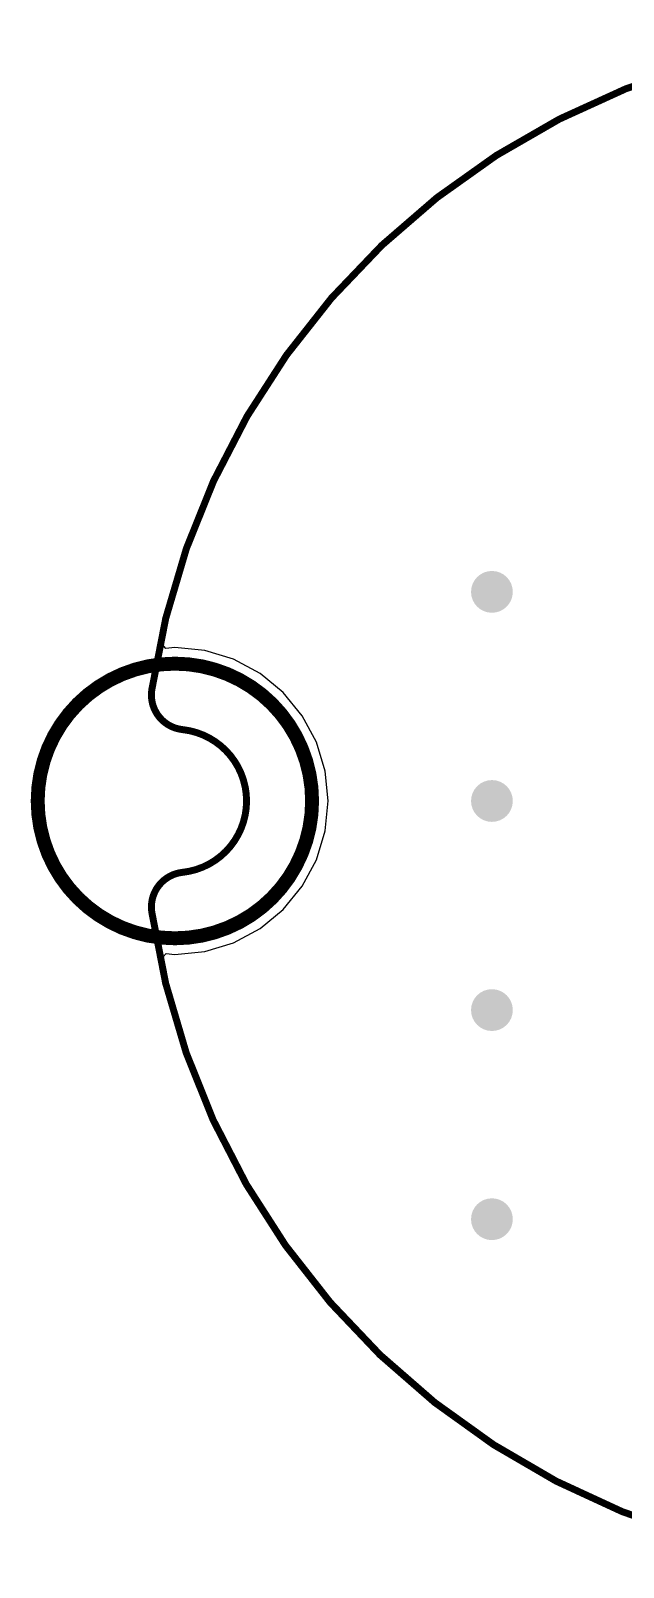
# Model space of a CAD drawing. Header units: millimetres. Extents: x -12.6 to 12.6, y -11.9 to 11.1.
# Drawn here: x -12.62 to -4.11, y -10.99 to 11.05 of the extents above; entities that cross this region are included whole.
import ezdxf

# ---------------------------------------------------------------- set-up
doc = ezdxf.new("R2010")
doc.units = ezdxf.units.MM
for name, color, linetype in [('BottomLayer', 5, 'Continuous'), ('KeepOutLayer', 6, 'Continuous'), ('Mechanical1', 6, 'Continuous'), ('TopLayer', 1, 'Continuous'), ('ViaHoleLayer', 16, 'Continuous')]:
    doc.layers.add(name, color=color, linetype=linetype)

msp = doc.modelspace()

# ---------------------------------------------------------------- hatches: boundary and pattern name
at = {"layer": 'BottomLayer'}
h = msp.add_hatch(color=5, dxfattribs=at)
edge = h.paths.add_edge_path()
edge.add_arc((-6, 3), 0.3, 0, 360)
h = msp.add_hatch(color=5, dxfattribs=at)
edge = h.paths.add_edge_path()
edge.add_arc((-6, 0), 0.3, 0, 360)
h = msp.add_hatch(color=5, dxfattribs=at)
edge = h.paths.add_edge_path()
edge.add_arc((-6, -3), 0.3, 0, 360)
h = msp.add_hatch(color=5, dxfattribs=at)
edge = h.paths.add_edge_path()
edge.add_arc((-6, -6), 0.3, 0, 360)
at = {"layer": 'TopLayer'}
h = msp.add_hatch(color=1, dxfattribs=at)
edge = h.paths.add_edge_path()
edge.add_arc((-6, 3), 0.3, 0, 360)
h = msp.add_hatch(color=1, dxfattribs=at)
edge = h.paths.add_edge_path()
edge.add_arc((-6, 0), 0.3, 0, 360)
h = msp.add_hatch(color=1, dxfattribs=at)
edge = h.paths.add_edge_path()
edge.add_arc((-6, -3), 0.3, 0, 360)
h = msp.add_hatch(color=1, dxfattribs=at)
edge = h.paths.add_edge_path()
edge.add_arc((-6, -6), 0.3, 0, 360)
at = {"layer": 'ViaHoleLayer'}
h = msp.add_hatch(color=16, dxfattribs=at)
edge = h.paths.add_edge_path()
edge.add_arc((-6, 3), 0.15, 0, 360)
h = msp.add_hatch(color=16, dxfattribs=at)
edge = h.paths.add_edge_path()
edge.add_arc((-6, 0), 0.15, 0, 360)
h = msp.add_hatch(color=16, dxfattribs=at)
edge = h.paths.add_edge_path()
edge.add_arc((-6, -3), 0.15, 0, 360)
h = msp.add_hatch(color=16, dxfattribs=at)
edge = h.paths.add_edge_path()
edge.add_arc((-6, -6), 0.15, 0, 360)

# ---------------------------------------------------------------- linework, layer by layer
at = {"layer": 'BottomLayer'}
for p, q in [((-4.609, 9.997), (-3.81, 10.328)), ((-5.379, 9.605), (-4.609, 9.997)), ((-6.116, 9.153), (-5.379, 9.605)), ((-6.815, 8.645), (-6.116, 9.153)), ((-7.473, 8.084), (-6.815, 8.645)), ((-8.084, 7.473), (-7.473, 8.084)), ((-8.645, 6.815), (-8.084, 7.473)), ((-9.153, 6.116), (-8.645, 6.815)), ((-9.605, 5.379), (-9.153, 6.116)), ((-9.997, 4.609), (-9.605, 5.379)), ((-10.328, 3.81), (-9.997, 4.609)), ((-10.595, 2.988), (-10.328, 3.81)), ((-10.764, 2.284), (-10.595, 2.988)), ((-10.681, 2.188), (-10.764, 2.284)), ((-10.552, 2.201), (-10.681, 2.188)), ((-10.123, 2.158), (-10.552, 2.201)), ((-9.71, 2.033), (-10.123, 2.158)), ((-9.33, 1.83), (-9.71, 2.033)), ((-8.996, 1.556), (-9.33, 1.83)), ((-8.723, 1.223), (-8.996, 1.556)), ((-8.519, 0.842), (-8.723, 1.223)), ((-8.394, 0.429), (-8.519, 0.842)), ((-8.352, 0), (-8.394, 0.429)), ((-8.394, -0.429), (-8.352, 0)), ((-8.519, -0.842), (-8.394, -0.429)), ((-8.723, -1.223), (-8.519, -0.842)), ((-8.996, -1.556), (-8.723, -1.223)), ((-9.33, -1.83), (-8.996, -1.556)), ((-9.71, -2.033), (-9.33, -1.83)), ((-10.762, -2.282), (-10.677, -2.188)), ((-10.677, -2.188), (-10.552, -2.201)), ((-10.552, -2.201), (-10.123, -2.158)), ((-10.123, -2.158), (-9.71, -2.033)), ((-10.697, -2.618), (-10.762, -2.282)), ((-10.397, -3.632), (-10.697, -2.618)), ((-10.001, -4.612), (-10.397, -3.632)), ((-9.512, -5.549), (-10.001, -4.612)), ((-8.937, -6.436), (-9.512, -5.549)), ((-8.278, -7.263), (-8.937, -6.436)), ((-7.544, -8.023), (-8.278, -7.263)), ((-6.74, -8.709), (-7.544, -8.023)), ((-5.874, -9.315), (-6.74, -8.709)), ((-4.954, -9.836), (-5.874, -9.315)), ((-3.988, -10.265), (-4.954, -9.836))]:
    msp.add_line(p, q, dxfattribs=at)
at = {"layer": 'KeepOutLayer'}
for points, const_width in [([(-8.582, 0, 1), (-12.522, 0, 1)], 0.2), ([(-12.572, 0, 1), (-12.472, 0, 1)], 0.1), ([(-8.632, 0, 1), (-8.532, 0, 1)], 0.1)]:
    msp.add_lwpolyline(points, format="xyb", close=True, dxfattribs=dict(at, const_width=const_width))
at = {"layer": 'Mechanical1', "const_width": 0.1}
for points in [[(-10.884, 1.594, -0.864236), (10.884, 1.594)], [(-10.443, 1.024, -0.425547), (-10.884, 1.594)], [(-10.443, 1.024, -0.425547), (-10.884, 1.594)], [(-10.443, 1.024, -0.898473), (-10.443, -1.024)], [(-10.443, 1.024, -0.898473), (-10.443, -1.024)], [(-10.884, -1.594, -0.425547), (-10.443, -1.024)], [(-10.884, -1.594, -0.425547), (-10.443, -1.024)], [(-1.115, -10.943, -0.343602), (-10.884, -1.594)]]:
    msp.add_lwpolyline(points, format="xyb", dxfattribs=at)
at = {"layer": 'Mechanical1', "const_width": 0.05}
for points in [[(-10.909, 1.594, 1), (-10.859, 1.594, 1)], [(-10.909, 1.594, 1), (-10.859, 1.594, 1)], [(-10.909, 1.594, 1), (-10.859, 1.594, 1)], [(-10.468, 1.024, 1), (-10.418, 1.024, 1)], [(-10.468, 1.024, 1), (-10.418, 1.024, 1)], [(-10.468, 1.024, 1), (-10.418, 1.024, 1)], [(-10.468, 1.024, 1), (-10.418, 1.024, 1)], [(-10.468, -1.024, 1), (-10.418, -1.024, 1)], [(-10.468, -1.024, 1), (-10.418, -1.024, 1)], [(-10.468, -1.024, 1), (-10.418, -1.024, 1)], [(-10.468, -1.024, 1), (-10.418, -1.024, 1)], [(-10.909, -1.594, 1), (-10.859, -1.594, 1)], [(-10.909, -1.594, 1), (-10.859, -1.594, 1)], [(-10.909, -1.594, 1), (-10.859, -1.594, 1)]]:
    msp.add_lwpolyline(points, format="xyb", close=True, dxfattribs=at)
at = {"layer": 'TopLayer'}
for p, q in [((-4.609, 9.997), (-3.81, 10.328)), ((-5.379, 9.605), (-4.609, 9.997)), ((-6.116, 9.153), (-5.379, 9.605)), ((-6.815, 8.645), (-6.116, 9.153)), ((-7.473, 8.084), (-6.815, 8.645)), ((-8.084, 7.473), (-7.473, 8.084)), ((-8.645, 6.815), (-8.084, 7.473)), ((-9.153, 6.116), (-8.645, 6.815)), ((-9.605, 5.379), (-9.153, 6.116)), ((-9.997, 4.609), (-9.605, 5.379)), ((-10.328, 3.81), (-9.997, 4.609)), ((-10.595, 2.988), (-10.328, 3.81)), ((-10.764, 2.284), (-10.595, 2.988)), ((-10.681, 2.188), (-10.764, 2.284)), ((-10.552, 2.201), (-10.681, 2.188)), ((-10.123, 2.158), (-10.552, 2.201)), ((-9.71, 2.033), (-10.123, 2.158)), ((-9.33, 1.83), (-9.71, 2.033)), ((-8.996, 1.556), (-9.33, 1.83)), ((-8.723, 1.223), (-8.996, 1.556)), ((-8.519, 0.842), (-8.723, 1.223)), ((-8.394, 0.429), (-8.519, 0.842)), ((-8.352, 0), (-8.394, 0.429)), ((-8.394, -0.429), (-8.352, 0)), ((-8.519, -0.842), (-8.394, -0.429)), ((-8.723, -1.223), (-8.519, -0.842)), ((-8.996, -1.556), (-8.723, -1.223)), ((-9.33, -1.83), (-8.996, -1.556)), ((-9.71, -2.033), (-9.33, -1.83)), ((-10.762, -2.282), (-10.677, -2.188)), ((-10.677, -2.188), (-10.552, -2.201)), ((-10.552, -2.201), (-10.123, -2.158)), ((-10.123, -2.158), (-9.71, -2.033)), ((-10.697, -2.618), (-10.762, -2.282)), ((-10.397, -3.632), (-10.697, -2.618)), ((-10.001, -4.612), (-10.397, -3.632)), ((-9.512, -5.549), (-10.001, -4.612)), ((-8.937, -6.436), (-9.512, -5.549)), ((-8.278, -7.263), (-8.937, -6.436)), ((-7.544, -8.023), (-8.278, -7.263)), ((-6.74, -8.709), (-7.544, -8.023)), ((-5.874, -9.315), (-6.74, -8.709)), ((-4.954, -9.836), (-5.874, -9.315)), ((-3.988, -10.265), (-4.954, -9.836))]:
    msp.add_line(p, q, dxfattribs=at)

doc.saveas('drawing.dxf')
